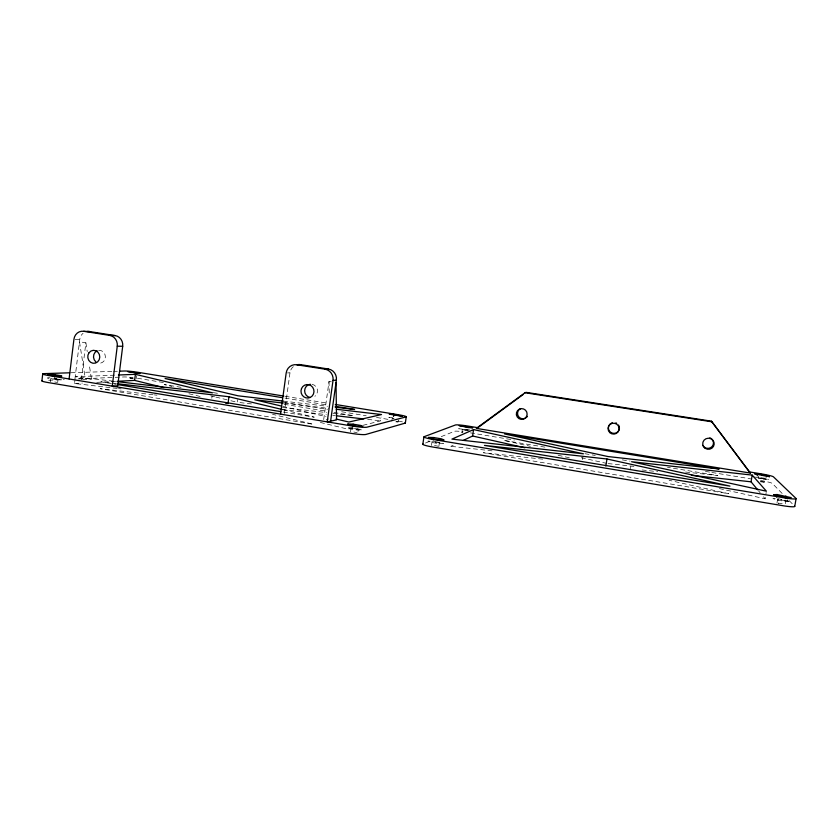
<?xml version="1.0" encoding="UTF-8"?>
<svg xmlns="http://www.w3.org/2000/svg" width="838" height="838" viewBox="0 0 838 838"><rect width="100%" height="100%" fill="white"/><g stroke="black" fill="none" stroke-linecap="round" stroke-linejoin="round"><path stroke-width="0.63" stroke-dasharray="4.19 3.14" d="M353.123 428.291L351.028 428.386L358.297 429.391L357.784 433.005M50.406 381.835L50.877 378.347L56.775 378.828M57.675 382.662L58.032 379.164M74.959 378.703L79.767 339.463A9.375 8.621 85.8 0 1 83.067 333.304M117.215 388.423L74.519 383.5L75.074 378.986M81.338 379.761L85.874 342.794L79.484 341.778L85.235 378.263L91.499 379.3L89.174 364.195M133.263 378.755L129.963 378.116L130.215 376.126M136.123 378.839L136.5 375.864M211.805 398.239L212.087 396.07M251.442 403.916L237.206 402.271L237.552 399.684M284.417 413.48L289.99 372.795A9.731 9.323 84.2 0 1 293.614 366.426M331.356 381.824L329.02 381.458L323.636 419.995L328.475 419M350.514 431.937L351.028 428.312M362.98 425.316L380.609 420.865L381.154 417.073M391.807 421.022L392.247 417.9L393.682 418.361M395.85 421.891L398.05 421.943L398.5 418.822M431.444 445.481L432.052 441.752L435.718 441.972M438.819 446.57L439.363 442.904L436.357 442.066M492.105 450.844L450.854 446.329L451.221 443.92M461.958 432.638L462.272 429.307L468.348 430.156M582.525 459.58L582.892 457.265M630.469 468.704L630.846 466.378M758.61 476.11L758.233 478.32L765.733 479.556L768.802 479.472L769.179 477.262M760.506 481.829L764.246 482.175L764.801 478.875L757.877 477.629L764.801 478.875M765.733 479.556L766.11 477.335M719.392 488.575L765.115 498.788L766.194 492.472M776.941 503.146L777.601 499.28L781.226 499.532M777.706 498.579L790.496 501.501L787.008 501.721L778.167 500.244L778.502 498.296M785.3 503.701L785.782 500.715L781.938 499.658M787.008 501.721L787.343 499.773M129.963 378.116L132.833 378.189M461.759 432.502L462.859 432.439M58.094 379.226L50.825 378.399M439.363 442.904L431.979 441.815M785.698 500.852L777.601 499.28M450.854 446.329L453.149 445.24M425.495 443.03L430.334 441.071M441.217 436.65L454.521 431.266A10.674 0.985 8.5 0 1 463.089 431.727M352.913 427.862L347.875 429.14L318.66 422.048M775.276 498.442L772.919 498.568L778.167 500.244M287.444 372.931L289.99 372.795M74.519 383.5L82.354 383.102M96.726 382.358L116.325 381.342M82.606 379.708L91.499 379.3M78.814 378.535L85.235 378.263M48.719 380.263L64.254 379.583M78.5 378.954L123.815 376.964A10.37 0.848 7.1 0 1 133.085 377.634M114.502 375.162L75.347 376.733L116.754 381.583M71 372.753L112.219 371.412M113.507 371.37L117.372 371.244M753.896 477.031L764.413 478.173L768.802 479.472M468.17 430.376L462.23 429.349M75.095 339.348L79.767 339.463M352.62 427.778L347.079 427.59L349.09 428.668L356.726 429.946L362.267 430.124L356.401 428.407M392.247 417.45L388.811 417.293L394.08 418.696M49.913 377.823L47.661 377.676L47.672 378.388L61.279 379.949L61.195 379.237M778.062 503.072L782.661 503.806M542.668 459.161L483.358 452.719L728.683 493.708L669.164 480.3M642.138 469.971L657.694 471.658M608.053 463.55L633.895 466.378M685.557 472.035L717.852 475.575L667.519 467.3M118.504 388.581L121.091 388.874M282.521 407.498L326.537 412.579M333.011 413.323L353.73 415.721L333.115 412.327M153.071 394.75L100.068 388.664L313.244 424.29L272.56 414.286M154.37 394.897L156.947 395.19M282.322 409.583L326.296 414.632M332.759 415.376L335.347 415.669M367.683 419.377L380.609 420.865M283.391 401.119L327.417 406.283M116.44 383.615L100.916 381.803L116.335 384.359M284.501 403.225L328.486 408.357M54.659 381.992L56.806 382.348M354.338 428.428L358.297 429.318M353.825 432.031L357.124 432.659M434.534 445.533L437.981 446.183M285.119 396.28L327.574 403.193M284.993 398.102L327.543 405.047M469.689 429.978L458.658 428.721L466.714 430.585M163.347 382.505L137.505 378.263A10.37 0.848 7.1 0 0 136.458 378.095M283.516 402.209L327.438 409.415M341.653 411.751L366.206 415.774M376.534 417.471L388.172 419.377M470.464 432.879L514.354 440.076M705.428 471.417L710.593 472.265M711.881 472.475L750.618 478.833M181.071 387.334L164.311 384.579L171.853 386.412M213.281 392.624L219.724 393.692M284.145 404.283L326.673 411.269M544.92 447.146L503.628 440.359L530.36 446.329M584.924 453.725L595.252 455.422M622.351 459.873L630.092 461.151M283.391 412.066L314.24 417.177L282.406 409.552M54.418 378.106L56.68 378.483M437.499 441.909L427.872 441.06L430.46 442.244L438.316 443.553L443.501 443.658L438.609 442.097M760.433 481.18L764.246 482.175M396.133 421.378L398.05 421.943M581.3 457.716L606.764 463.404M558.098 455.264L569.589 457.852M282.731 406.378L325.982 416.622M210.809 395.871L214.58 396.783M215.837 397.086L229.664 400.438M230.921 400.742L237.206 402.271M188.927 393.734L202.817 397.149M778.209 503.722L778.764 503.868M782.147 493.456L772.322 483.453A11.753 1.048 9.9 0 0 759.647 480.31M789.291 500.736L792.863 504.371M758.495 490.796L760.15 492.796M763.46 496.798L765.115 498.788M85.874 342.794L87.236 351.604M329.02 381.458L329.25 394.31M398.322 421.053A10.538 0.964 8.2 0 1 403.026 422.027M98.654 350.368A6.453 5.939 84.8 0 1 105.368 356.883A6.453 5.939 84.8 0 1 98.633 363.158M311.987 384.286A6.694 6.432 82.1 0 1 314.931 396.301"/><path stroke-width="1.26" d="M41.9 380.913L42.728 373.999M54.554 376.964L54.837 374.691L61.603 375.812L61.698 376.503L54.931 376.063L48.08 374.921L48.08 374.24L54.837 374.691M69.093 378.965L73.922 339.317A9.469 8.694 85.7 0 1 83.685 331.303L89.436 331.534L115.215 335.577A9.417 8.705 85.7 0 1 122.694 346.272L117.739 385.805L112.261 386.14L117.257 346.188A9.511 8.778 85.7 0 0 109.705 335.389L83.685 331.303M117.634 381.269L134.625 380.4L135.389 374.335L212.517 392.813L118.053 381.73M117.729 383.773L228.931 396.741L228.051 403.35L225.474 403.057M280.552 414.119L286.177 372.994A9.836 9.417 84.1 0 1 296.809 364.75L300.517 364.635L328.37 369.003A9.773 9.417 83.7 0 1 336.363 380.148L330.612 421.158M300.517 364.635A9.731 9.323 84.2 0 0 296.893 364.813L324.945 369.16A9.878 9.511 83.6 0 1 333.021 380.431L327.218 421.881L336.551 419.89L336.017 382.568M352.798 426.573L353.133 424.175L360.686 425.432L362.781 426.49L357.25 426.301L349.603 425.023L347.592 423.976L353.133 424.175M393.535 416.465L393.839 414.401L402.418 416.318L389.251 414.171L393.839 414.401M405.351 422.97L406.252 416.737M422.844 444.276L423.913 436.933M433.236 439.96L433.592 437.53L441.364 438.819L444.046 439.981L438.871 439.856L431.004 438.557L428.407 437.394L433.592 437.53M463.445 440.348L472.601 436.001L473.564 429.58L583.437 453.808L451.933 439.112L473.564 429.58M605.843 466.022L606.963 458.994L484.469 445.397L729.961 486.103L606.963 458.994M757.667 489.801L751.047 481.808L752.189 475.104L631.59 461.728L766.414 491.204L752.189 475.104M757.185 475.869L757.552 473.68L769.368 476.162L766.299 476.225L754.451 473.732L757.552 473.68M776.679 497.091L777.119 494.525L791.166 497.615L787.689 497.814L773.589 494.703L777.119 494.525M785.416 498.537L785.855 495.97M794.759 506.372L796.1 498.589M524.986 392.729L476.309 428.375L750.387 473.072L711.431 421.179L526.117 392.362L524.986 392.729L712.07 421.828M522.964 394.667L477.88 427.684L467.52 425.997A10.674 0.932 8.5 0 0 455.453 424.971L424.154 436.682A12.434 1.267 8.4 0 0 433.916 439.615L783.959 497.814A13.911 1.351 10.2 0 0 795.995 498.421L773.453 476.832A11.753 0.985 9.8 0 0 760.768 473.774L749.371 471.92L711.431 421.179M333.021 380.431L336.363 380.148M324.945 369.16L328.37 369.003M118.42 375.005L135.389 374.335M69.722 372.795L44.372 373.622A12.203 1.048 6.7 0 0 48.824 375.592L352.033 426.008A12.277 1.226 8 0 0 366.95 427.181L406.021 416.905A10.538 0.911 8.2 0 0 398.102 414.684L335.294 404.45M119.949 371.161L124.558 371.004A10.37 0.796 7.2 0 1 138.26 372.355L283.831 396.07M117.257 346.188L122.694 346.272M109.705 335.389L115.215 335.577M691.402 475.324L751.047 481.808M336.635 415.816L363.797 418.937M283.391 401.119L238.065 395.808L165.096 378.525L282.416 397.683M335.19 407.195L354.621 409.468L335.273 406.315M283.202 403.078L254.752 399.757L281.463 406.074M336.248 409.258L381.52 414.548L348.88 422.038L336.153 419.031M117.624 384.579L280.824 411.636M472.601 436.001L524.923 447.785M228.931 396.741L282.406 409.552M134.625 380.4L163.672 387.533M749.371 471.92L750.387 473.072M42.445 380.599A12.193 1.11 6.6 0 0 47.986 382.537L350.996 433.319A12.266 1.309 8 0 0 365.913 434.44L405.11 423.148A10.538 0.964 8.2 0 0 405.068 422.708M87.183 331.502A9.375 8.621 85.8 0 1 89.436 331.534M95.794 361.817A6.453 5.939 84.8 0 1 97.156 350.787M310.165 397.505A6.694 6.432 82.1 0 1 310.311 384.244M709.828 437.761A5.688 5.499 3.6 0 1 712.091 446.549A5.688 5.499 3.6 0 1 702.799 445.439M619.24 426.647A5.51 5.416 8.6 0 1 615.888 433.005A5.51 5.416 8.6 0 1 609.048 430.47A5.51 5.416 8.6 0 1 610.745 423.494M611.51 423.064A5.51 5.416 8.6 0 1 612.337 422.75M615.825 422.886A5.51 5.416 8.6 0 1 616.632 423.253M618.538 425.055A5.51 5.416 8.6 0 1 618.957 425.819M525.594 418.068A5.353 5.311 44.7 0 1 518.188 415.952A5.353 5.311 44.7 0 1 520.555 408.651M527.416 416.297A5.353 5.311 44.7 0 1 526.295 417.575M794.644 506.194A13.9 1.435 10.3 0 1 782.619 505.66L432.827 447.031A12.423 1.341 8.4 0 1 423.075 444.004M472.622 427.768L468.316 427.6L459.13 425.568L472.622 427.768M139.789 373.497L127.816 371.538L139.789 373.497M718.952 468.945L607.864 456.532L504.602 433.948L718.952 468.945M89.027 352.746A6.515 6.002 84.8 0 0 92.966 363.252A6.515 6.002 84.8 0 0 99.324 354.422A6.515 6.002 84.8 0 0 89.027 352.746M301.512 388.549A6.767 6.495 82.1 0 0 308.248 398.019A6.767 6.495 82.1 0 0 312.689 387.313A6.767 6.495 82.1 0 0 301.512 388.549M609.781 432.597A5.562 5.457 8.8 0 0 619.01 429.967A5.562 5.457 8.8 0 0 612.033 423.41A5.562 5.457 8.8 0 0 609.781 432.597M705.187 448.32A5.74 5.552 3.7 0 0 714.154 444.224A5.74 5.552 3.7 0 0 705.963 438.745A5.74 5.552 3.7 0 0 705.187 448.32M516.428 414.894A5.395 5.363 45.6 0 0 525.175 418.183A5.395 5.363 45.6 0 0 523.603 408.975A5.395 5.363 45.6 0 0 516.428 414.894"/></g></svg>
